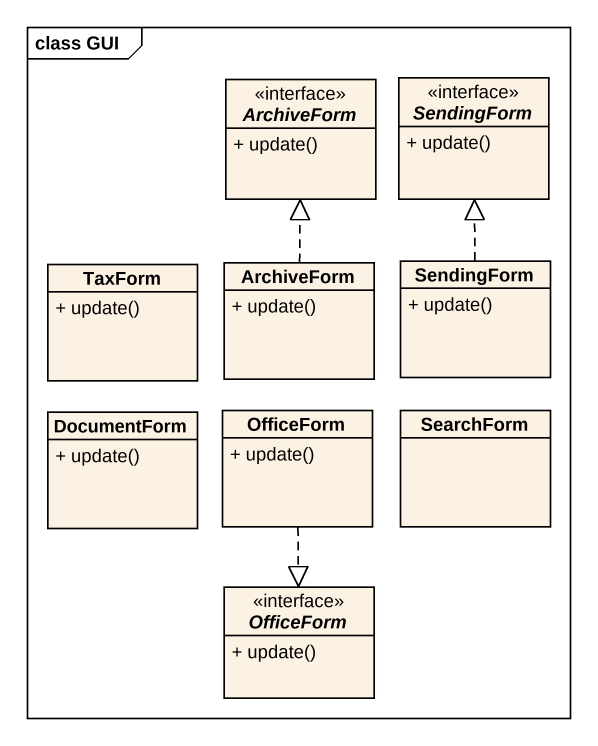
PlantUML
@startuml
mainframe class GUI
hide circle
hide empty members
skinparam classAttributeIconSize 0
interface ArchiveForm {
  + update()
}
interface SendingForm {
  + update()
}
class TaxForm {
  + update()
}
class "ArchiveForm" as ArchiveForm_2 {
  + update()
}
class "SendingForm" as SendingForm_2 {
  + update()
}
class DocumentForm {
  + update()
}
class OfficeForm {
  + update()
}
class SearchForm
interface "OfficeForm" as OfficeForm_2 {
  + update()
}
ArchiveForm_2 .up.|> ArchiveForm
SendingForm_2 .up.|> SendingForm
OfficeForm ..|> OfficeForm_2
@enduml
